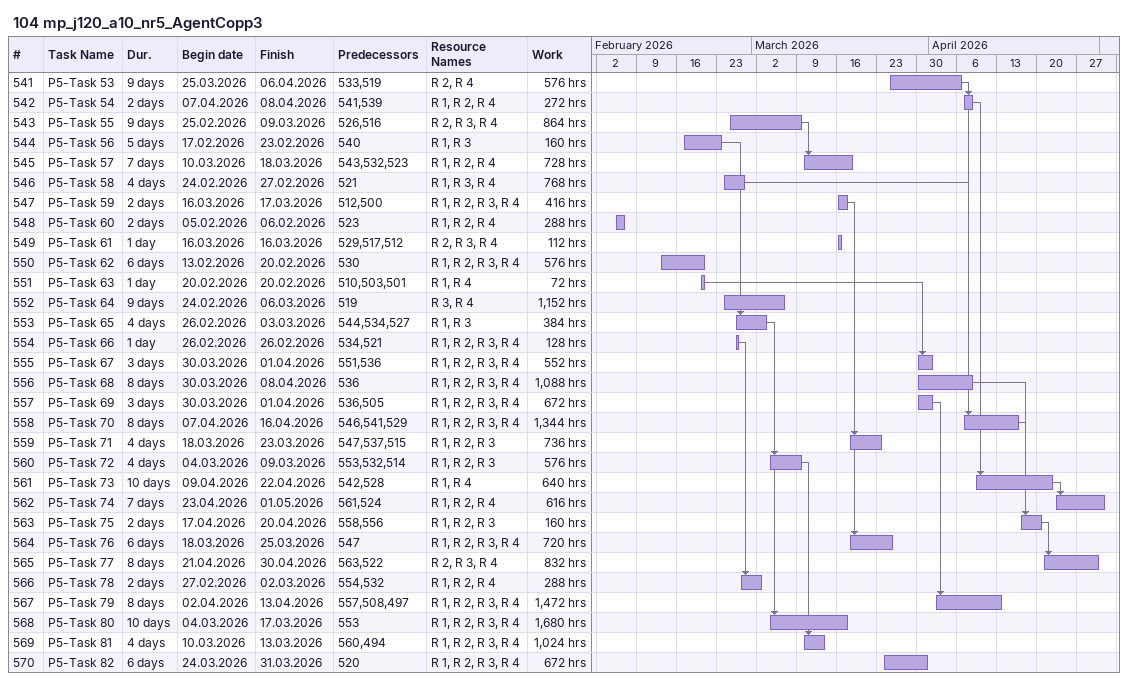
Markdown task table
104 mp_j120_a10_nr5_AgentCopp3

| ID | Task | Duration | Start | Finish | Predecessors | Resources | Work (h) |
|---|---|---|---|---|---|---|---|
| 541 | P5-Task 53 | 9d | 2026-03-25 | 2026-04-06 | 533, 519 | R 2, R 4 | 576 |
| 542 | P5-Task 54 | 2d | 2026-04-07 | 2026-04-08 | 541, 539 | R 1, R 2, R 4 | 272 |
| 543 | P5-Task 55 | 9d | 2026-02-25 | 2026-03-09 | 526, 516 | R 2, R 3, R 4 | 864 |
| 544 | P5-Task 56 | 5d | 2026-02-17 | 2026-02-23 | 540 | R 1, R 3 | 160 |
| 545 | P5-Task 57 | 7d | 2026-03-10 | 2026-03-18 | 543, 532, 523 | R 1, R 2, R 4 | 728 |
| 546 | P5-Task 58 | 4d | 2026-02-24 | 2026-02-27 | 521 | R 1, R 3, R 4 | 768 |
| 547 | P5-Task 59 | 2d | 2026-03-16 | 2026-03-17 | 512, 500 | R 1, R 2, R 3, R 4 | 416 |
| 548 | P5-Task 60 | 2d | 2026-02-05 | 2026-02-06 | 523 | R 1, R 2, R 4 | 288 |
| 549 | P5-Task 61 | 1d | 2026-03-16 | 2026-03-16 | 529, 517, 512 | R 2, R 3, R 4 | 112 |
| 550 | P5-Task 62 | 6d | 2026-02-13 | 2026-02-20 | 530 | R 1, R 2, R 3, R 4 | 576 |
| 551 | P5-Task 63 | 1d | 2026-02-20 | 2026-02-20 | 510, 503, 501 | R 1, R 4 | 72 |
| 552 | P5-Task 64 | 9d | 2026-02-24 | 2026-03-06 | 519 | R 3, R 4 | 1152 |
| 553 | P5-Task 65 | 4d | 2026-02-26 | 2026-03-03 | 544, 534, 527 | R 1, R 3 | 384 |
| 554 | P5-Task 66 | 1d | 2026-02-26 | 2026-02-26 | 534, 521 | R 1, R 2, R 3, R 4 | 128 |
| 555 | P5-Task 67 | 3d | 2026-03-30 | 2026-04-01 | 551, 536 | R 1, R 2, R 3, R 4 | 552 |
| 556 | P5-Task 68 | 8d | 2026-03-30 | 2026-04-08 | 536 | R 1, R 2, R 3, R 4 | 1088 |
| 557 | P5-Task 69 | 3d | 2026-03-30 | 2026-04-01 | 536, 505 | R 1, R 2, R 3, R 4 | 672 |
| 558 | P5-Task 70 | 8d | 2026-04-07 | 2026-04-16 | 546, 541, 529 | R 1, R 2, R 3, R 4 | 1344 |
| 559 | P5-Task 71 | 4d | 2026-03-18 | 2026-03-23 | 547, 537, 515 | R 1, R 2, R 3 | 736 |
| 560 | P5-Task 72 | 4d | 2026-03-04 | 2026-03-09 | 553, 532, 514 | R 1, R 2, R 3 | 576 |
| 561 | P5-Task 73 | 10d | 2026-04-09 | 2026-04-22 | 542, 528 | R 1, R 4 | 640 |
| 562 | P5-Task 74 | 7d | 2026-04-23 | 2026-05-01 | 561, 524 | R 1, R 2, R 4 | 616 |
| 563 | P5-Task 75 | 2d | 2026-04-17 | 2026-04-20 | 558, 556 | R 1, R 2, R 3 | 160 |
| 564 | P5-Task 76 | 6d | 2026-03-18 | 2026-03-25 | 547 | R 1, R 2, R 3, R 4 | 720 |
| 565 | P5-Task 77 | 8d | 2026-04-21 | 2026-04-30 | 563, 522 | R 2, R 3, R 4 | 832 |
| 566 | P5-Task 78 | 2d | 2026-02-27 | 2026-03-02 | 554, 532 | R 1, R 2, R 4 | 288 |
| 567 | P5-Task 79 | 8d | 2026-04-02 | 2026-04-13 | 557, 508, 497 | R 1, R 2, R 3, R 4 | 1472 |
| 568 | P5-Task 80 | 10d | 2026-03-04 | 2026-03-17 | 553 | R 1, R 2, R 3, R 4 | 1680 |
| 569 | P5-Task 81 | 4d | 2026-03-10 | 2026-03-13 | 560, 494 | R 1, R 2, R 3, R 4 | 1024 |
| 570 | P5-Task 82 | 6d | 2026-03-24 | 2026-03-31 | 520 | R 1, R 2, R 3, R 4 | 672 |
